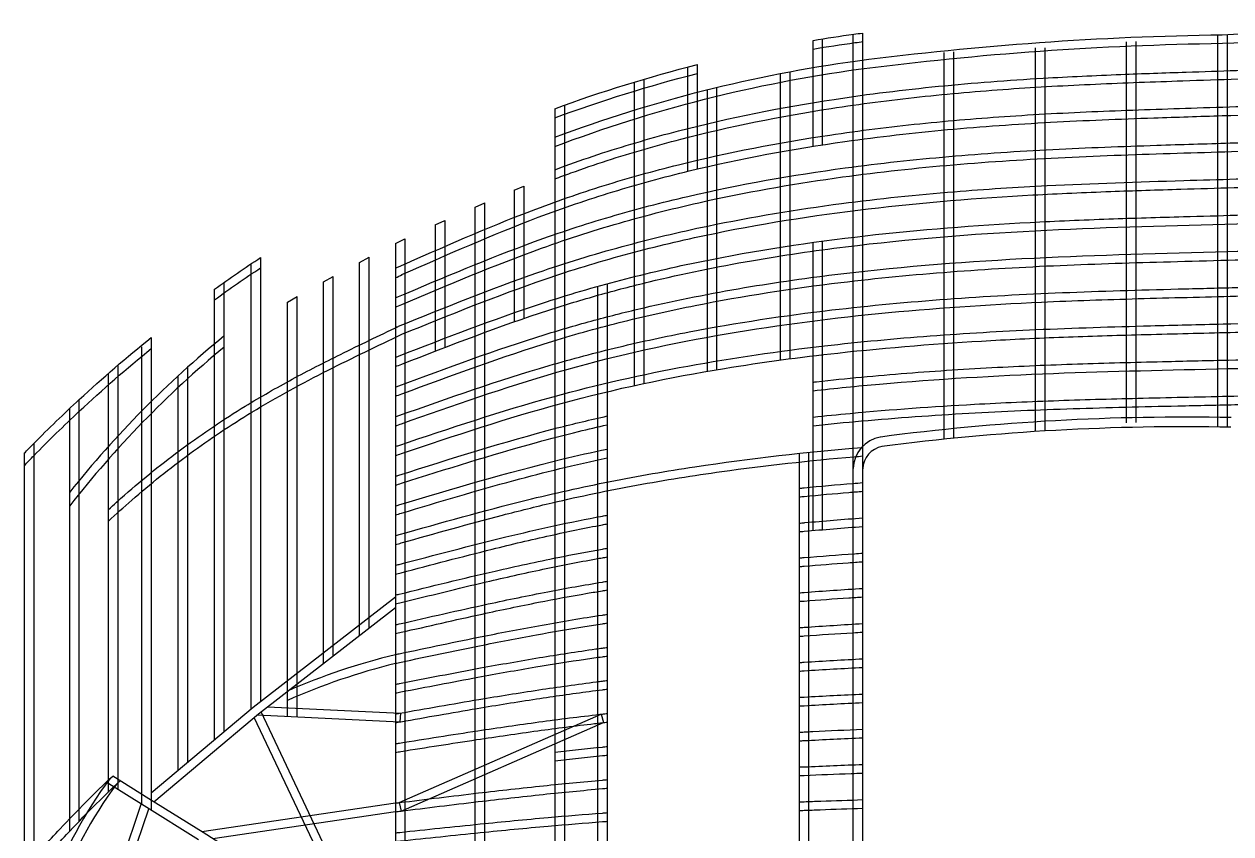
# Model space of a CAD drawing. Header units: millimetres. Extents: x 747 to 7762, y 902 to 3101.
# Drawn here: x 5767.6 to 6218, y 2748.1 to 3050.1 of the extents above; entities that cross this region are included whole.
import ezdxf

# ---------------------------------------------------------------- set-up
doc = ezdxf.new("R2010")
doc.units = ezdxf.units.MM
doc.layers.get('0').update_dxf_attribs({"color": 4})

msp = doc.modelspace()

# ---------------------------------------------------------------- linework, layer by layer
at = {"lineweight": -3}
for p, q in [((6076.99, 2678.86), (6076.99, 3046.32)), ((6080.59, 2678.86), (6080.59, 3046.78)), ((6212.99, 3046.08), (6212.99, 2899.84)), ((6216.59, 3046.22), (6216.59, 2899.78)), ((6062.03, 3004.54), (6062.03, 3044.05)), ((6065.63, 3005.1), (6065.63, 3044.64)), ((6144.99, 3041.26), (6144.99, 2898.15)), ((6148.59, 3041.28), (6148.59, 2898.38)), ((6178.99, 2901.47), (6178.99, 3043.5)), ((6182.59, 2901.55), (6182.59, 3043.66)), ((6110.99, 2895.29), (6110.99, 3039.53)), ((6114.59, 2895.66), (6114.59, 3039.73)), ((6015.28, 2995.22), (6015.28, 3034.1)), ((6018.88, 2996.08), (6018.88, 3035.02)), ((6049.79, 3031.68), (6049.79, 2924.82)), ((6053.39, 3032.37), (6053.39, 2925.3)), ((5995.39, 2915.32), (5995.39, 3028.51)), ((5998.99, 2916.1), (5998.99, 3029.58)), ((6022.59, 2920.64), (6022.59, 3025.65)), ((6026.19, 2921.25), (6026.19, 3026.53)), ((5965.64, 3018.56), (5965.64, 2342.37)), ((5969.24, 3019.87), (5969.24, 2341.06)), ((5950.54, 2988.14), (5954.14, 2989.61)), ((5950.54, 2988.14), (5950.54, 2939.1)), ((5954.14, 2989.61), (5954.14, 2940.35)), ((5935.89, 2981.88), (5939.49, 2983.45)), ((5935.89, 2379.05), (5935.89, 2981.88)), ((5939.49, 2377.48), (5939.49, 2983.45)), ((5921.02, 2975.21), (5924.62, 2976.85)), ((5921.02, 2975.21), (5921.02, 2928.15)), ((5924.62, 2976.85), (5924.62, 2929.54)), ((5906.14, 2968.28), (5909.74, 2970.05)), ((5906.14, 2968.28), (5906.14, 2392.65)), ((5909.74, 2970.05), (5909.74, 2390.88)), ((6062.03, 2861.26), (6062.03, 2968.7)), ((6065.63, 2861.57), (6065.63, 2969.19)), ((5852.25, 2960.68), (5852.25, 2794.7)), ((5855.85, 2963.08), (5855.85, 2797.55)), ((5892.71, 2961.24), (5896.31, 2963.14)), ((5892.71, 2822.11), (5892.71, 2961.24)), ((5896.31, 2824.9), (5896.31, 2963.14)), ((5879.28, 2954), (5882.88, 2955.97)), ((5882.88, 2814.48), (5882.88, 2955.97)), ((5838.65, 2783.29), (5838.65, 2951.23)), ((5842.25, 2786.31), (5842.25, 2953.79)), ((5879.28, 2811.68), (5879.28, 2954)), ((5981.62, 2952.29), (5981.62, 2715.71)), ((5985.22, 2953.28), (5985.22, 2715.84)), ((5865.85, 2946.39), (5869.45, 2948.48)), ((5865.85, 2791.96), (5865.85, 2946.39)), ((5869.45, 2791.78), (5869.45, 2948.48)), ((5815.05, 2933.27), (5815.05, 2756.87)), ((5811.45, 2929.75), (5811.45, 2759.12)), ((5799.04, 2763.76), (5799.04, 2919.84)), ((5802.64, 2764.65), (5802.64, 2922.95)), ((5825.05, 2771.87), (5825.05, 2918.92)), ((5828.65, 2774.9), (5828.65, 2922.18)), ((5788.19, 2752.89), (5788.19, 2910.1)), ((5784.59, 2749.11), (5784.59, 2906.75)), ((5771.19, 2893.71), (5771.19, 2467.22)), ((5767.59, 2890.05), (5767.59, 2470.88)), ((6056.93, 2717.85), (6056.93, 2890.03)), ((6060.53, 2717.92), (6060.53, 2890.4)), ((6076.99, 2721.74), (6076.99, 2884.35)), ((6080.59, 2721.74), (6080.59, 2884.35)), ((5853.04, 2795.37), (5906.14, 2836.58)), ((5855.06, 2792.88), (5906.14, 2832.53)), ((5815.05, 2763.48), (5853.04, 2795.37)), ((5815.97, 2760.07), (5855.06, 2792.88)), ((5854.6, 2792.5), (5907.86, 2789.94)), ((5909.71, 2680.46), (5856.05, 2793.65)), ((5858.45, 2795.52), (5908.02, 2793.13)), ((5907.51, 2759.77), (5983, 2792.76)), ((5908.02, 2793.13), (5907.86, 2789.94)), ((5983, 2792.76), (5983.84, 2789.64)), ((5906.17, 2680.46), (5853.49, 2791.57)), ((5908.37, 2756.65), (5983.84, 2789.64)), ((5812.4, 2758.52), (5798.23, 2767.42)), ((5814.1, 2761.24), (5800.65, 2769.68)), ((5834.4, 2748.59), (5814.1, 2761.24)), ((5784.7, 2680.46), (5811.33, 2759.2)), ((5788.08, 2680.46), (5814.12, 2757.45)), ((5832.7, 2745.88), (5812.4, 2758.52)), ((5906.14, 2759.56), (5833.9, 2748.9)), ((5907.51, 2759.77), (5908.37, 2756.65)), ((5907.98, 2759.81), (5907.94, 2759.81)), ((5906.14, 2756.33), (5838.06, 2746.28)), ((5895.76, 2709.9), (5834.4, 2748.59))]:
    msp.add_line(p, q, dxfattribs=at)
for points in [[(5965.64, 3007.89, -0.055867), (6078.58, 3036.45, -0.028471), (6214.75, 3046.15, -0.005477), (6350.76, 3050.09)], [(5965.64, 3004.47, -0.056441), (6079, 3033.28, -0.028477), (6214.83, 3042.95, -0.005479), (6350.82, 3046.89)], [(6062.03, 3044.05, -0.007228), (6077.26, 3046.36, -0.000651), (6080.39, 3046.76)], [(6062.03, 3040.81, -0.007473), (6077.68, 3043.19, -0.000649), (6080.79, 3043.58)], [(5965.64, 3018.56, -0.02616), (6018.88, 3035.02, -0.02616)], [(5965.64, 3015.15, -0.026334), (6018.88, 3031.72, -0.026334)], [(5838.65, 2951.23, -0.009798), (5855.85, 2963.08)], [(5838.65, 2947.29, -0.009886), (5855.85, 2959.24)], [(5788.19, 2910.1, -0.016644), (5815.05, 2933.27)], [(5788.19, 2905.74, -0.016821), (5815.05, 2929.15)], [(5771.19, 2893.71, -0.011079), (5788.19, 2910.1)], [(5771.19, 2889.15, -0.01121), (5788.19, 2905.74)], [(5767.59, 2890.05, -0.002409), (5771.19, 2893.71, -0.002409)], [(5767.59, 2885.44, -0.002439), (5771.19, 2889.15, -0.002439)]]:
    msp.add_lwpolyline(points, format="xyb", dxfattribs=at)
for centre, radius, start, end in [((6086.09, 2634.68), 385.92, 129.1861, 141.3753), ((6086.09, 2634.68), 382.72, 129.5777, 141.9788), ((6200.37, 2036.54), 866.99, 88.8322, 97.49849), ((6089.42, 2883.87), 12.44, 100.6002, 177.4449), ((6200.37, 2036.54), 863.39, 88.8322, 97.49849), ((6089.42, 2883.87), 8.84, 100.6002, 177.4449), ((5965.41, 2572.03), 250.04, 103.7106, 113.4625), ((5965.41, 2572.03), 246.84, 103.8919, 113.7853), ((5929.3, 2672.07), 161.73, 143.2918, 177.0246), ((5929.3, 2672.07), 158.53, 143.3955, 176.9645)]:
    msp.add_arc(centre, radius, start, end, dxfattribs=at)
for points, knots in [([(5965.64, 2995.81), (5966.94, 2996.29), (5968.24, 2996.77), (5974.17, 2998.92), (5978.82, 3000.52), (5992.87, 3005.09), (6002.34, 3007.83), (6030.97, 3015.23), (6050.37, 3019.08), (6082.83, 3024.03), (6095.83, 3025.62), (6121.86, 3028.2), (6134.89, 3029.18), (6157.61, 3030.51), (6167.28, 3030.95), (6185.1, 3031.66), (6193.23, 3031.94), (6207.6, 3032.42), (6213.83, 3032.63), (6226.3, 3033.05), (6232.54, 3033.27), (6251.24, 3033.92), (6263.71, 3034.35), (6290.58, 3035.16), (6304.99, 3035.51), (6329.85, 3036.05), (6340.3, 3036.25), (6350.76, 3036.46)], [63.428982, 63.428982, 63.428982, 63.428982, 67.572653, 67.572653, 82.285637, 82.285637, 111.711607, 111.711607, 170.563545, 170.563545, 209.720284, 209.720284, 248.877023, 248.877023, 277.909528, 277.909528, 302.314158, 302.314158, 321.027066, 321.027066, 339.739974, 339.739974, 377.165789, 377.165789, 420.374923, 420.374923, 451.747618, 451.747618, 451.747618, 451.747618]), ([(5965.64, 2992.39), (5967.64, 2993.14), (5969.65, 2993.88), (5976.13, 2996.21), (5980.64, 2997.75), (5994.23, 3002.15), (6003.4, 3004.8), (6031.12, 3011.97), (6049.9, 3015.72), (6079.77, 3020.35), (6090.78, 3021.77), (6112.84, 3024.15), (6123.88, 3025.12), (6145.77, 3026.66), (6156.61, 3027.25), (6178.31, 3028.22), (6189.17, 3028.6), (6206.92, 3029.2), (6213.81, 3029.43), (6227.59, 3029.9), (6234.48, 3030.14), (6255.14, 3030.85), (6268.92, 3031.32), (6305.39, 3032.37), (6328.1, 3032.81), (6350.82, 3033.26)], [62.227636, 62.227636, 62.227636, 62.227636, 68.668295, 68.668295, 82.9999, 82.9999, 111.663112, 111.663112, 168.989535, 168.989535, 202.319648, 202.319648, 235.649762, 235.649762, 268.262457, 268.262457, 300.875152, 300.875152, 321.55229, 321.55229, 342.229429, 342.229429, 383.583707, 383.583707, 451.747618, 451.747618, 451.747618, 451.747618]), ([(5906.14, 2959.08), (5906.52, 2959.25), (5906.91, 2959.42), (5907.29, 2959.59), (5907.29, 2959.59), (5907.29, 2959.59), (5907.29, 2959.59), (5923.69, 2966.83), (5940.12, 2974.09), (5961.37, 2982.2), (5965.87, 2983.84), (5974.92, 2986.98), (5979.47, 2988.48), (5993.21, 2992.76), (6002.45, 2995.33), (6030.4, 3002.29), (6049.31, 3005.91), (6079.48, 3010.41), (6090.69, 3011.8), (6113.13, 3014.12), (6124.36, 3015.05), (6147.22, 3016.58), (6158.85, 3017.17), (6182.11, 3018.13), (6193.74, 3018.5), (6211.81, 3019.08), (6218.26, 3019.29), (6231.16, 3019.72), (6237.61, 3019.93), (6256.95, 3020.58), (6269.85, 3020.99), (6305.43, 3021.97), (6328.09, 3022.4), (6350.76, 3022.83)], [-1.259506, -1.259506, -1.259506, -1.259506, -0.000057, -0.000057, -0.000057, 0, 0, 0, 53.724776, 53.724776, 68.054387, 68.054387, 82.383999, 82.383999, 111.043221, 111.043221, 168.361665, 168.361665, 202.121817, 202.121817, 235.88197, 235.88197, 270.771173, 270.771173, 305.660376, 305.660376, 325.016807, 325.016807, 344.373238, 344.373238, 383.0861, 383.0861, 451.090078, 451.090078, 451.090078, 451.090078]), ([(5908.62, 2956.68), (5925.49, 2964.13), (5942.33, 2971.57), (5964.08, 2979.79), (5968.7, 2981.46), (5977.99, 2984.63), (5982.67, 2986.14), (5996.77, 2990.45), (6006.27, 2993.04), (6035, 2999.99), (6054.44, 3003.57), (6086.71, 3008.13), (6099.48, 3009.58), (6125.07, 3011.92), (6137.89, 3012.82), (6163.55, 3014.21), (6176.4, 3014.71), (6197.77, 3015.44), (6206.27, 3015.7), (6231.79, 3016.53), (6248.8, 3017.12), (6274.45, 3017.92), (6283.1, 3018.17), (6300.4, 3018.6), (6309.05, 3018.8), (6328.74, 3019.21), (6339.78, 3019.42), (6350.82, 3019.63)], [0.040963, 0.040963, 0.040963, 0.040963, 55.286361, 55.286361, 70.07712, 70.07712, 84.867878, 84.867878, 114.449395, 114.449395, 173.61243, 173.61243, 212.224377, 212.224377, 250.836324, 250.836324, 289.448271, 289.448271, 314.976666, 314.976666, 366.033457, 366.033457, 391.996329, 391.996329, 417.959201, 417.959201, 451.090078, 451.090078, 451.090078, 451.090078]), ([(5906.14, 2947.99), (5906.53, 2948.16), (5906.92, 2948.33), (5907.32, 2948.49), (5907.32, 2948.49), (5907.32, 2948.49), (5907.32, 2948.49), (5924.11, 2955.61), (5940.93, 2962.74), (5962.76, 2970.68), (5967.45, 2972.31), (5976.9, 2975.42), (5981.64, 2976.89), (5995.95, 2981.09), (6005.58, 2983.6), (6034.68, 2990.36), (6054.33, 2993.82), (6086.93, 2998.21), (6099.82, 2999.6), (6125.64, 3001.85), (6138.57, 3002.71), (6164.43, 3004.03), (6177.37, 3004.51), (6199.43, 3005.23), (6208.55, 3005.5), (6226.78, 3006.07), (6235.9, 3006.37), (6255.26, 3006.98), (6265.5, 3007.3), (6288.69, 3007.95), (6301.64, 3008.25), (6326.65, 3008.76), (6338.71, 3008.98), (6350.76, 3009.2)], [-1.275342, -1.275342, -1.275342, -1.275342, -0.000056, -0.000056, -0.000056, 0, 0, 0, 54.660447, 54.660447, 69.520731, 69.520731, 84.381015, 84.381015, 114.101583, 114.101583, 173.542718, 173.542718, 212.353045, 212.353045, 251.163372, 251.163372, 289.973698, 289.973698, 317.337275, 317.337275, 344.700852, 344.700852, 375.441743, 375.441743, 414.288529, 414.288529, 450.460287, 450.460287, 450.460287, 450.460287]), ([(5906.14, 2944.52), (5906.95, 2944.86), (5907.76, 2945.2), (5908.56, 2945.55), (5908.56, 2945.55), (5908.56, 2945.55), (5908.56, 2945.55), (5925.87, 2952.88), (5943.15, 2960.21), (5965.84, 2968.38), (5970.97, 2970.13), (5981.3, 2973.44), (5986.5, 2975.01), (6002.17, 2979.45), (6012.72, 2982.07), (6039.77, 2987.97), (6056.36, 2990.82), (6086.82, 2994.99), (6100.65, 2996.48), (6128.37, 2998.85), (6142.25, 2999.73), (6170.05, 3001.07), (6183.97, 3001.54), (6204.69, 3002.18), (6211.48, 3002.39), (6225.05, 3002.81), (6231.84, 3003.03), (6252.2, 3003.69), (6265.77, 3004.12), (6303.16, 3005.13), (6326.99, 3005.57), (6350.82, 3006)], [-2.630482, -2.630482, -2.630482, -2.630482, -0.000056, -0.000056, -0.000056, 0, 0, 0, 56.320869, 56.320869, 72.651396, 72.651396, 88.981923, 88.981923, 121.642977, 121.642977, 172.060265, 172.060265, 213.863247, 213.863247, 255.666229, 255.666229, 297.469211, 297.469211, 317.839299, 317.839299, 338.209387, 338.209387, 378.949563, 378.949563, 450.460287, 450.460287, 450.460287, 450.460287]), ([(5906.14, 2936.91), (5906.54, 2937.07), (5906.94, 2937.23), (5907.34, 2937.4), (5907.34, 2937.4), (5907.34, 2937.4), (5907.34, 2937.4), (5924.54, 2944.38), (5941.77, 2951.38), (5964.52, 2959.25), (5969.73, 2960.96), (5980.2, 2964.19), (5985.46, 2965.71), (6001.33, 2970.03), (6012.01, 2972.57), (6039.26, 2978.26), (6055.93, 2981), (6086.68, 2985.03), (6100.74, 2986.47), (6126.35, 2988.56), (6137.91, 2989.3), (6166.44, 2990.74), (6183.41, 2991.28), (6206.9, 2991.98), (6213.43, 2992.17), (6226.47, 2992.56), (6232.99, 2992.76), (6252.55, 2993.36), (6265.6, 2993.76), (6302.68, 2994.73), (6326.72, 2995.15), (6350.76, 2995.57)], [-1.291612, -1.291612, -1.291612, -1.291612, -0.000054, -0.000054, -0.000054, 0, 0, 0, 55.65076, 55.65076, 72.035152, 72.035152, 88.419544, 88.419544, 121.188327, 121.188327, 171.541399, 171.541399, 213.837731, 213.837731, 248.531706, 248.531706, 299.445612, 299.445612, 319.01741, 319.01741, 338.589209, 338.589209, 377.732806, 377.732806, 449.853753, 449.853753, 449.853753, 449.853753]), ([(5908.59, 2934.45), (5926.32, 2941.65), (5944.03, 2948.84), (5966.92, 2956.67), (5971.8, 2958.26), (5981.63, 2961.27), (5986.56, 2962.69), (6001.45, 2966.75), (6011.46, 2969.15), (6041.7, 2975.56), (6062.12, 2978.78), (6103.05, 2983.63), (6123.57, 2985.27), (6153.79, 2986.93), (6163.46, 2987.34), (6181.85, 2988.02), (6190.58, 2988.29), (6205.93, 2988.75), (6212.56, 2988.94), (6225.8, 2989.34), (6232.42, 2989.54), (6252.29, 2990.15), (6265.52, 2990.56), (6302.77, 2991.53), (6326.79, 2991.95), (6350.82, 2992.37)], [0.047277, 0.047277, 0.047277, 0.047277, 57.416988, 57.416988, 72.883581, 72.883581, 88.350174, 88.350174, 119.28336, 119.28336, 181.149733, 181.149733, 243.016105, 243.016105, 272.077244, 272.077244, 298.280604, 298.280604, 318.152677, 318.152677, 338.024749, 338.024749, 377.768895, 377.768895, 449.853753, 449.853753, 449.853753, 449.853753]), ([(5906.14, 2925.82), (5906.55, 2925.98), (5906.95, 2926.14), (5907.36, 2926.3), (5907.36, 2926.3), (5907.36, 2926.3), (5907.36, 2926.3), (5925, 2933.15), (5942.66, 2940.01), (5965.55, 2947.52), (5970.46, 2949.05), (5980.34, 2951.96), (5985.31, 2953.33), (6000.26, 2957.24), (6010.31, 2959.56), (6040.63, 2965.73), (6061.06, 2968.82), (6102, 2973.5), (6122.5, 2975.08), (6152.83, 2976.69), (6162.65, 2977.1), (6181.74, 2977.78), (6191.02, 2978.05), (6206.94, 2978.5), (6213.57, 2978.69), (6226.85, 2979.07), (6233.48, 2979.27), (6253.39, 2979.85), (6266.67, 2980.24), (6303.55, 2981.15), (6327.16, 2981.54), (6350.76, 2981.94)], [-1.308323, -1.308323, -1.308323, -1.308323, -0.000053, -0.000053, -0.000053, 0, 0, 0, 56.700419, 56.700419, 72.100659, 72.100659, 87.500898, 87.500898, 118.301376, 118.301376, 179.902333, 179.902333, 241.50329, 241.50329, 270.947995, 270.947995, 298.78056, 298.78056, 318.699066, 318.699066, 338.617572, 338.617572, 378.454583, 378.454583, 449.270749, 449.270749, 449.270749, 449.270749]), ([(5906.14, 2922.39), (5906.93, 2922.7), (5907.73, 2923.01), (5908.52, 2923.31), (5908.52, 2923.31), (5908.52, 2923.31), (5908.52, 2923.31), (5926.74, 2930.39), (5944.93, 2937.45), (5969.6, 2945.46), (5975.81, 2947.33), (5988.3, 2950.84), (5994.58, 2952.48), (6013.52, 2957.05), (6026.27, 2959.65), (6050.75, 2963.9), (6062.47, 2965.62), (6097.69, 2969.97), (6121.24, 2971.83), (6168.44, 2974.29), (6192.09, 2974.88), (6239.41, 2976.23), (6263.06, 2976.98), (6308.07, 2978.03), (6329.44, 2978.38), (6350.82, 2978.74)], [-2.549874, -2.549874, -2.549874, -2.549874, -0.000053, -0.000053, -0.000053, 0, 0, 0, 58.579713, 58.579713, 78.100315, 78.100315, 97.620916, 97.620916, 136.66212, 136.66212, 172.159371, 172.159371, 243.153872, 243.153872, 314.148374, 314.148374, 385.142876, 385.142876, 449.270749, 449.270749, 449.270749, 449.270749]), ([(5906.14, 2914.74), (5906.55, 2914.89), (5906.97, 2915.05), (5907.38, 2915.2), (5907.38, 2915.2), (5907.38, 2915.2), (5907.38, 2915.2), (5925.47, 2921.9), (5943.58, 2928.62), (5968.12, 2936.24), (5974.24, 2938.01), (5986.55, 2941.34), (5992.74, 2942.89), (6011.38, 2947.23), (6023.91, 2949.7), (6048.43, 2953.84), (6060.41, 2955.54), (6096.41, 2959.85), (6120.46, 2961.68), (6168.61, 2964.08), (6192.71, 2964.64), (6235.7, 2965.81), (6254.62, 2966.37), (6284.02, 2967.1), (6294.5, 2967.33), (6315.46, 2967.73), (6325.94, 2967.91), (6341.2, 2968.16), (6345.98, 2968.23), (6350.76, 2968.31)], [-1.325482, -1.325482, -1.325482, -1.325482, -0.000051, -0.000051, -0.000051, 0, 0, 0, 57.814754, 57.814754, 76.882905, 76.882905, 95.951056, 95.951056, 134.087357, 134.087357, 170.211615, 170.211615, 242.46013, 242.46013, 314.708646, 314.708646, 371.491507, 371.491507, 402.926042, 402.926042, 434.360576, 434.360576, 448.711543, 448.711543, 448.711543, 448.711543]), ([(5906.14, 2911.33), (5906.93, 2911.62), (5907.71, 2911.91), (5908.5, 2912.2), (5908.5, 2912.2), (5908.5, 2912.2), (5908.5, 2912.2), (5927.21, 2919.13), (5945.89, 2926.06), (5973.62, 2934.56), (5982.42, 2936.99), (6000.17, 2941.41), (6009.1, 2943.4), (6036.04, 2948.77), (6054.18, 2951.56), (6086, 2955.39), (6099.64, 2956.69), (6126.95, 2958.76), (6140.63, 2959.54), (6168.01, 2960.72), (6181.71, 2961.14), (6202.59, 2961.71), (6209.76, 2961.9), (6230.82, 2962.48), (6244.7, 2962.88), (6267.96, 2963.51), (6277.33, 2963.74), (6296.06, 2964.16), (6305.43, 2964.34), (6326.81, 2964.73), (6338.81, 2964.92), (6350.82, 2965.11)], [-2.510303, -2.510303, -2.510303, -2.510303, -0.000051, -0.000051, -0.000051, 0, 0, 0, 59.814583, 59.814583, 87.309843, 87.309843, 114.805102, 114.805102, 169.795621, 169.795621, 210.950316, 210.950316, 252.105012, 252.105012, 293.259707, 293.259707, 314.766555, 314.766555, 356.449877, 356.449877, 384.570854, 384.570854, 412.691831, 412.691831, 448.711543, 448.711543, 448.711543, 448.711543]), ([(5906.14, 2903.65), (5906.56, 2903.8), (5906.99, 2903.95), (5907.41, 2904.1), (5907.41, 2904.1), (5907.41, 2904.1), (5907.41, 2904.1), (5925.97, 2910.65), (5944.57, 2917.21), (5972.1, 2925.28), (5980.77, 2927.58), (5998.21, 2931.76), (6006.99, 2933.64), (6033.43, 2938.73), (6051.22, 2941.39), (6083.37, 2945.18), (6097.71, 2946.51), (6126.41, 2948.62), (6140.78, 2949.39), (6169.52, 2950.55), (6183.89, 2950.95), (6205.47, 2951.51), (6212.67, 2951.69), (6227.07, 2952.07), (6234.27, 2952.26), (6255.88, 2952.84), (6270.29, 2953.22), (6306.72, 2954.01), (6328.75, 2954.34), (6350.77, 2954.68)], [-1.34309, -1.34309, -1.34309, -1.34309, -0.00005, -0.00005, -0.00005, 0, 0, 0, 59.016399, 59.016399, 85.842049, 85.842049, 112.6677, 112.6677, 166.319001, 166.319001, 209.43005, 209.43005, 252.541099, 252.541099, 295.652148, 295.652148, 317.266652, 317.266652, 338.881155, 338.881155, 382.110163, 382.110163, 448.176347, 448.176347, 448.176347, 448.176347]), ([(5906.14, 2900.26), (5906.92, 2900.54), (5907.69, 2900.81), (5908.47, 2901.08), (5908.47, 2901.08), (5908.47, 2901.08), (5908.47, 2901.08), (5927.71, 2907.87), (5946.92, 2914.65), (5985.95, 2925.92), (6005.81, 2930.38), (6045.93, 2937.5), (6066.17, 2940.16), (6106.71, 2944.16), (6127.01, 2945.51), (6159.34, 2946.98), (6171.33, 2947.38), (6195.54, 2948.07), (6207.75, 2948.36), (6232.16, 2949), (6244.36, 2949.34), (6267.52, 2949.94), (6278.48, 2950.21), (6300.39, 2950.66), (6311.35, 2950.86), (6331.81, 2951.19), (6341.31, 2951.33), (6350.81, 2951.48)], [-2.471232, -2.471232, -2.471232, -2.471232, -0.00005, -0.00005, -0.00005, 0, 0, 0, 61.149355, 61.149355, 122.29871, 122.29871, 183.448065, 183.448065, 244.59742, 244.59742, 280.640105, 280.640105, 317.266451, 317.266451, 353.892797, 353.892797, 386.780923, 386.780923, 419.669049, 419.669049, 448.176347, 448.176347, 448.176347, 448.176347]), ([(5799.04, 2869.08), (5801.04, 2870.9), (5803.07, 2872.71), (5808.61, 2877.56), (5812.17, 2880.57), (5819.44, 2886.41), (5823.14, 2889.26), (5834.41, 2897.56), (5842.17, 2902.77), (5855.88, 2911.16), (5861.75, 2914.49), (5873.63, 2920.89), (5879.63, 2923.95), (5892.84, 2930.48), (5900.05, 2933.92), (5907.25, 2937.36)], [42.799282, 42.799282, 42.799282, 42.799282, 50.906922, 50.906922, 64.81791, 64.81791, 78.728897, 78.728897, 106.550872, 106.550872, 126.715121, 126.715121, 146.87937, 146.87937, 170.792344, 170.792344, 170.792344, 170.792344]), ([(5906.14, 2892.57), (5906.57, 2892.72), (5907, 2892.86), (5907.43, 2893), (5907.43, 2893), (5907.43, 2893), (5907.43, 2893), (5926.49, 2899.39), (5945.58, 2905.79), (5981.57, 2915.7), (5998.36, 2919.47), (6032.21, 2925.69), (6049.27, 2928.16), (6079.49, 2931.63), (6092.63, 2932.85), (6118.93, 2934.82), (6132.09, 2935.58), (6159.5, 2936.8), (6173.75, 2937.24), (6197.03, 2937.84), (6206.05, 2938.06), (6230.5, 2938.66), (6245.92, 2939.06), (6270.51, 2939.66), (6279.68, 2939.86), (6298.02, 2940.23), (6307.19, 2940.38), (6327.83, 2940.72), (6339.3, 2940.88), (6350.77, 2941.05)], [-1.361171, -1.361171, -1.361171, -1.361171, -0.000048, -0.000048, -0.000048, 0, 0, 0, 60.262596, 60.262596, 111.701012, 111.701012, 163.139428, 163.139428, 202.636903, 202.636903, 242.134379, 242.134379, 284.881038, 284.881038, 311.961351, 311.961351, 358.240466, 358.240466, 385.746366, 385.746366, 413.252266, 413.252266, 447.665563, 447.665563, 447.665563, 447.665563]), ([(5906.14, 2889.2), (5906.91, 2889.45), (5907.68, 2889.71), (5908.45, 2889.97), (5908.45, 2889.97), (5908.45, 2889.97), (5908.45, 2889.97), (5928.23, 2896.6), (5947.97, 2903.21), (5988.07, 2914.08), (6008.45, 2918.35), (6043.05, 2924.02), (6057.17, 2925.9), (6090.32, 2929.54), (6109.37, 2931.03), (6138.07, 2932.66), (6147.7, 2933.1), (6166.99, 2933.82), (6176.64, 2934.11), (6196.77, 2934.64), (6207.25, 2934.88), (6228.2, 2935.4), (6238.68, 2935.67), (6259.41, 2936.19), (6269.66, 2936.44), (6300.41, 2937.1), (6320.92, 2937.41), (6344.56, 2937.76), (6347.69, 2937.8), (6350.81, 2937.85)], [-2.432652, -2.432652, -2.432652, -2.432652, -0.000048, -0.000048, -0.000048, 0, 0, 0, 62.526078, 62.526078, 125.052156, 125.052156, 167.754425, 167.754425, 225.133538, 225.133538, 254.112697, 254.112697, 283.091855, 283.091855, 314.531496, 314.531496, 345.971136, 345.971136, 376.741918, 376.741918, 438.283481, 438.283481, 447.665563, 447.665563, 447.665563, 447.665563]), ([(5799.04, 2864.74), (5801.9, 2867.38), (5804.8, 2869.98), (5811.22, 2875.59), (5814.77, 2878.56), (5822.01, 2884.36), (5825.69, 2887.18), (5836.92, 2895.4), (5844.65, 2900.57), (5861.83, 2911.01), (5871.37, 2916.15), (5890.14, 2925.65), (5899.36, 2930.05), (5908.59, 2934.45)], [39.864969, 39.864969, 39.864969, 39.864969, 51.594069, 51.594069, 65.563871, 65.563871, 79.533672, 79.533672, 107.473276, 107.473276, 140.118831, 140.118831, 170.745081, 170.745081, 170.745081, 170.745081]), ([(6062.03, 2916.58), (6062.45, 2916.63), (6062.86, 2916.68), (6074.54, 2917.99), (6085.81, 2919.04), (6108.36, 2920.82), (6119.64, 2921.54), (6141.51, 2922.67), (6152.09, 2923.09), (6173.26, 2923.79), (6183.85, 2924.06), (6202.01, 2924.49), (6209.58, 2924.66), (6231.45, 2925.18), (6245.75, 2925.53), (6269.41, 2926.07), (6278.76, 2926.28), (6297.47, 2926.63), (6306.82, 2926.78), (6327.71, 2927.1), (6339.24, 2927.26), (6350.77, 2927.42)], [158.328474, 158.328474, 158.328474, 158.328474, 159.581196, 159.581196, 193.452523, 193.452523, 227.323851, 227.323851, 259.079402, 259.079402, 290.834953, 290.834953, 313.545719, 313.545719, 356.472032, 356.472032, 384.527789, 384.527789, 412.583545, 412.583545, 447.179292, 447.179292, 447.179292, 447.179292]), ([(6062.03, 2913.36), (6070.3, 2914.31), (6078.57, 2915.13), (6108.45, 2917.77), (6130.08, 2919.02), (6173.4, 2920.68), (6195.09, 2921.12), (6238.48, 2922.14), (6260.17, 2922.7), (6304.83, 2923.59), (6327.82, 2923.9), (6350.81, 2924.22)], [157.965731, 157.965731, 157.965731, 157.965731, 182.924317, 182.924317, 248.017221, 248.017221, 313.110124, 313.110124, 378.203028, 378.203028, 447.179292, 447.179292, 447.179292, 447.179292]), ([(6062.03, 2903.56), (6066.66, 2904.05), (6071.3, 2904.52), (6091.37, 2906.39), (6106.8, 2907.49), (6132.74, 2908.91), (6143.23, 2909.37), (6164.22, 2910.11), (6174.71, 2910.39), (6196.52, 2910.91), (6207.84, 2911.15), (6230.47, 2911.65), (6241.79, 2911.91), (6263.92, 2912.4), (6274.75, 2912.63), (6307.1, 2913.22), (6328.63, 2913.5), (6350.36, 2913.78), (6350.57, 2913.78), (6350.77, 2913.79)], [157.886674, 157.886674, 157.886674, 157.886674, 171.824377, 171.824377, 218.186099, 218.186099, 249.664921, 249.664921, 281.143743, 281.143743, 315.097015, 315.097015, 349.050288, 349.050288, 381.522813, 381.522813, 446.108995, 446.108995, 446.717824, 446.717824, 446.717824, 446.717824]), ([(6062.03, 2900.34), (6068.05, 2900.98), (6074.07, 2901.57), (6093.44, 2903.31), (6106.8, 2904.26), (6133.15, 2905.74), (6146.15, 2906.29), (6172.15, 2907.14), (6185.17, 2907.45), (6205.77, 2907.91), (6213.35, 2908.07), (6228.52, 2908.41), (6236.1, 2908.58), (6258.84, 2909.09), (6274, 2909.43), (6304.32, 2909.96), (6319.48, 2910.18), (6340.04, 2910.45), (6345.42, 2910.52), (6350.81, 2910.59)], [157.543569, 157.543569, 157.543569, 157.543569, 175.703377, 175.703377, 215.919109, 215.919109, 254.986973, 254.986973, 294.054838, 294.054838, 316.804616, 316.804616, 339.554395, 339.554395, 385.053952, 385.053952, 430.553509, 430.553509, 446.717824, 446.717824, 446.717824, 446.717824]), ([(5906.14, 2881.49), (5906.58, 2881.63), (5907.02, 2881.77), (5907.46, 2881.91), (5907.46, 2881.91), (5907.46, 2881.91), (5907.46, 2881.91), (5927.04, 2888.12), (5946.66, 2894.35), (5972.78, 2901.09), (5978.99, 2902.58), (5985.22, 2903.97)], [-1.379716, -1.379716, -1.379716, -1.379716, -0.000046, -0.000046, -0.000046, 0, 0, 0, 61.611065, 61.611065, 80.71834, 80.71834, 80.71834, 80.71834]), ([(5906.14, 2878.13), (5906.9, 2878.37), (5907.66, 2878.61), (5908.42, 2878.86), (5908.42, 2878.86), (5908.42, 2878.86), (5908.42, 2878.86), (5925.19, 2884.18), (5941.94, 2889.49), (5964.06, 2895.55), (5969.3, 2896.91), (5978.1, 2899.06), (5981.66, 2899.89), (5985.22, 2900.69)], [-2.394583, -2.394583, -2.394583, -2.394583, -0.000046, -0.000046, -0.000046, 0, 0, 0, 52.73851, 52.73851, 69.011736, 69.011736, 80.001675, 80.001675, 80.001675, 80.001675]), ([(5906.14, 2859.32), (5906.6, 2859.45), (5907.05, 2859.58), (5907.51, 2859.71), (5907.51, 2859.71), (5907.51, 2859.71), (5907.51, 2859.71), (5923.28, 2864.15), (5939.06, 2868.6), (5960.18, 2873.84), (5965.38, 2875.07), (5975.83, 2877.4), (5981.06, 2878.5), (5996.81, 2881.61), (6007.36, 2883.43), (6038.74, 2888.19), (6059.66, 2890.52), (6080.59, 2892.26)], [-1.418382, -1.418382, -1.418382, -1.418382, -0.000042, -0.000042, -0.000042, 0, 0, 0, 49.129798, 49.129798, 65.143139, 65.143139, 81.156479, 81.156479, 113.183161, 113.183161, 176.062494, 176.062494, 176.062494, 176.062494]), ([(5906.14, 2870.4), (5906.59, 2870.54), (5907.03, 2870.67), (5907.48, 2870.81), (5907.48, 2870.81), (5907.48, 2870.81), (5907.48, 2870.81), (5927.63, 2876.84), (5947.8, 2882.89), (5973.91, 2889.18), (5979.56, 2890.45), (5985.22, 2891.64)], [-1.398736, -1.398736, -1.398736, -1.398736, -0.000046, -0.000046, -0.000046, 0, 0, 0, 63.05455, 63.05455, 80.372011, 80.372011, 80.372011, 80.372011]), ([(5906.14, 2856), (5906.88, 2856.21), (5907.63, 2856.42), (5908.37, 2856.63), (5908.37, 2856.63), (5908.37, 2856.63), (5908.37, 2856.63), (5920.95, 2860.17), (5933.52, 2863.71), (5952.31, 2868.6), (5958.49, 2870.15), (5975.13, 2874.05), (5985.63, 2876.22), (6006.72, 2880.09), (6017.32, 2881.78), (6044.37, 2885.55), (6060.86, 2887.35), (6078.44, 2888.87), (6079.52, 2888.96), (6080.59, 2889.05)], [-2.31979, -2.31979, -2.31979, -2.31979, -0.000042, -0.000042, -0.000042, 0, 0, 0, 39.176999, 39.176999, 58.347222, 58.347222, 90.583283, 90.583283, 122.819345, 122.819345, 172.562989, 172.562989, 175.795579, 175.795579, 175.795579, 175.795579]), ([(5906.14, 2867.06), (5906.89, 2867.29), (5907.65, 2867.52), (5908.4, 2867.74), (5908.4, 2867.74), (5908.4, 2867.74), (5908.4, 2867.74), (5922.39, 2871.93), (5936.36, 2876.12), (5956.1, 2881.47), (5961.79, 2882.95), (5973.39, 2885.77), (5979.29, 2887.11), (5985.22, 2888.37)], [-2.357024, -2.357024, -2.357024, -2.357024, -0.000044, -0.000044, -0.000044, 0, 0, 0, 43.779531, 43.779531, 61.471891, 61.471891, 79.695079, 79.695079, 79.695079, 79.695079]), ([(6056.93, 2877.01), (6057.53, 2877.06), (6058.13, 2877.12), (6058.73, 2877.18), (6058.73, 2877.18), (6058.73, 2877.18), (6058.73, 2877.18), (6064.77, 2877.77), (6070.81, 2878.31), (6078.1, 2878.9), (6079.35, 2879), (6080.59, 2879.1)], [151.963329, 151.963329, 151.963329, 151.963329, 153.76596, 153.76596, 153.76596, 153.766903, 153.766903, 153.766903, 171.924273, 171.924273, 175.657912, 175.657912, 175.657912, 175.657912]), ([(6056.93, 2873.79), (6057.53, 2873.85), (6058.13, 2873.91), (6058.73, 2873.97), (6058.73, 2873.97), (6058.73, 2873.97), (6058.73, 2873.97), (6064.29, 2874.51), (6069.84, 2875.01), (6077.13, 2875.61), (6078.86, 2875.75), (6080.59, 2875.89)], [151.645531, 151.645531, 151.645531, 151.645531, 153.45364, 153.45364, 153.45364, 153.454582, 153.454582, 153.454582, 170.204027, 170.204027, 175.407147, 175.407147, 175.407147, 175.407147]), ([(5906.14, 2848.24), (5906.6, 2848.36), (5907.07, 2848.49), (5907.53, 2848.61), (5907.53, 2848.61), (5907.53, 2848.61), (5907.53, 2848.61), (5920.79, 2852.11), (5934.06, 2855.62), (5953.34, 2860.28), (5959.3, 2861.66), (5971.31, 2864.28), (5977.36, 2865.5), (5983.42, 2866.65), (5983.42, 2866.65), (5983.42, 2866.65), (5983.42, 2866.65), (5984.02, 2866.76), (5984.62, 2866.87), (5985.22, 2866.99)], [-1.438227, -1.438227, -1.438227, -1.438227, -0.00004, -0.00004, -0.00004, 0, 0, 0, 41.114456, 41.114456, 59.434496, 59.434496, 77.905005, 77.905005, 77.905005, 77.906431, 77.906431, 77.906431, 79.732708, 79.732708, 79.732708, 79.732708]), ([(6056.93, 2864.01), (6057.53, 2864.07), (6058.13, 2864.12), (6058.73, 2864.17), (6058.73, 2864.17), (6058.73, 2864.17), (6058.73, 2864.17), (6058.78, 2864.18), (6058.83, 2864.18), (6066.11, 2864.85), (6073.35, 2865.43), (6080.59, 2865.96)], [151.593824, 151.593824, 151.593824, 151.593824, 153.395852, 153.395852, 153.395852, 153.396733, 153.396733, 153.396733, 153.54459, 153.54459, 175.282189, 175.282189, 175.282189, 175.282189]), ([(5906.14, 2844.93), (5906.88, 2845.13), (5907.61, 2845.32), (5908.35, 2845.51), (5908.35, 2845.51), (5908.35, 2845.51), (5908.35, 2845.51), (5919.64, 2848.5), (5930.93, 2851.48), (5949.5, 2856.09), (5956.76, 2857.81), (5970.48, 2860.84), (5976.94, 2862.16), (5983.42, 2863.39), (5983.42, 2863.39), (5983.42, 2863.39), (5983.42, 2863.39), (5984.02, 2863.5), (5984.62, 2863.62), (5985.22, 2863.73)], [-2.283457, -2.283457, -2.283457, -2.283457, -0.00004, -0.00004, -0.00004, 0, 0, 0, 35.030154, 35.030154, 57.464029, 57.464029, 77.297963, 77.297963, 77.297963, 77.299389, 77.299389, 77.299389, 79.134504, 79.134504, 79.134504, 79.134504]), ([(6056.93, 2860.8), (6057.53, 2860.85), (6058.13, 2860.91), (6058.73, 2860.96), (6058.73, 2860.96), (6058.73, 2860.96), (6058.73, 2860.96), (6066.01, 2861.63), (6073.3, 2862.22), (6080.59, 2862.75)], [151.297364, 151.297364, 151.297364, 151.297364, 153.104507, 153.104507, 153.104507, 153.105388, 153.105388, 153.105388, 175.047498, 175.047498, 175.047498, 175.047498]), ([(5906.14, 2837.16), (5906.61, 2837.28), (5907.08, 2837.39), (5907.56, 2837.51), (5907.56, 2837.51), (5907.56, 2837.51), (5907.56, 2837.51), (5919.49, 2840.45), (5931.43, 2843.4), (5951.18, 2847.93), (5958.97, 2849.63), (5972.32, 2852.32), (5977.86, 2853.36), (5983.42, 2854.34), (5983.42, 2854.34), (5983.42, 2854.34), (5983.42, 2854.34), (5984.02, 2854.45), (5984.62, 2854.55), (5985.22, 2854.66)], [-1.45871, -1.45871, -1.45871, -1.45871, -0.000038, -0.000038, -0.000038, 0, 0, 0, 36.852132, 36.852132, 60.719365, 60.719365, 77.614915, 77.614915, 77.614915, 77.616258, 77.616258, 77.616258, 79.438868, 79.438868, 79.438868, 79.438868]), ([(5906.14, 2833.86), (5906.87, 2834.04), (5907.6, 2834.22), (5908.32, 2834.4), (5908.32, 2834.4), (5908.32, 2834.4), (5908.32, 2834.4), (5918.9, 2837.01), (5929.48, 2839.62), (5947.11, 2843.73), (5954.15, 2845.31), (5967.83, 2848.18), (5974.46, 2849.48), (5981.88, 2850.82), (5982.65, 2850.95), (5983.42, 2851.09), (5983.42, 2851.09), (5983.42, 2851.09), (5983.42, 2851.09), (5984.02, 2851.2), (5984.62, 2851.3), (5985.22, 2851.41)], [-2.247456, -2.247456, -2.247456, -2.247456, -0.000038, -0.000038, -0.000038, 0, 0, 0, 32.675688, 32.675688, 54.375331, 54.375331, 74.691038, 74.691038, 77.048627, 77.048627, 77.048627, 77.049967, 77.049967, 77.049967, 78.880694, 78.880694, 78.880694, 78.880694]), ([(6056.93, 2851.01), (6057.53, 2851.07), (6058.13, 2851.12), (6058.73, 2851.17), (6058.73, 2851.17), (6058.73, 2851.17), (6058.73, 2851.17), (6064.98, 2851.7), (6071.24, 2852.18), (6078.53, 2852.69), (6079.56, 2852.76), (6080.59, 2852.83)], [151.248066, 151.248066, 151.248066, 151.248066, 153.049558, 153.049558, 153.049558, 153.050377, 153.050377, 153.050377, 171.830007, 171.830007, 174.92958, 174.92958, 174.92958, 174.92958]), ([(6056.93, 2847.8), (6057.53, 2847.85), (6058.13, 2847.9), (6058.73, 2847.96), (6058.73, 2847.96), (6058.73, 2847.96), (6058.73, 2847.96), (6064.2, 2848.42), (6069.68, 2848.85), (6076.97, 2849.37), (6078.78, 2849.5), (6080.59, 2849.62)], [150.972897, 150.972897, 150.972897, 150.972897, 152.77914, 152.77914, 152.77914, 152.779958, 152.779958, 152.779958, 169.262411, 169.262411, 174.712438, 174.712438, 174.712438, 174.712438]), ([(5906.14, 2826.08), (5906.62, 2826.19), (5907.1, 2826.3), (5907.58, 2826.41), (5907.58, 2826.41), (5907.58, 2826.41), (5907.58, 2826.41), (5918.65, 2828.94), (5929.73, 2831.48), (5948.23, 2835.46), (5955.63, 2836.99), (5969.83, 2839.71), (5976.62, 2840.92), (5983.42, 2842.03), (5983.42, 2842.03), (5983.42, 2842.03), (5983.42, 2842.03), (5984.02, 2842.13), (5984.62, 2842.23), (5985.22, 2842.33)], [-1.479693, -1.479693, -1.479693, -1.479693, -0.000035, -0.000035, -0.000035, 0, 0, 0, 34.052671, 34.052671, 56.702204, 56.702204, 77.342709, 77.342709, 77.342709, 77.343966, 77.343966, 77.343966, 79.163092, 79.163092, 79.163092, 79.163092]), ([(5906.14, 2822.79), (5906.86, 2822.96), (5907.58, 2823.12), (5908.3, 2823.29), (5908.3, 2823.29), (5908.3, 2823.29), (5908.3, 2823.29), (5918.39, 2825.6), (5928.47, 2827.91), (5945.58, 2831.63), (5952.59, 2833.1), (5965.67, 2835.68), (5971.73, 2836.8), (5979.68, 2838.17), (5981.55, 2838.48), (5983.42, 2838.79), (5983.42, 2838.79), (5983.42, 2838.79), (5983.42, 2838.79), (5984.02, 2838.89), (5984.62, 2838.99), (5985.22, 2839.09)], [-2.211983, -2.211983, -2.211983, -2.211983, -0.000035, -0.000035, -0.000035, 0, 0, 0, 31.044412, 31.044412, 52.574239, 52.574239, 71.114522, 71.114522, 76.816623, 76.816623, 76.816623, 76.817877, 76.817877, 76.817877, 78.644597, 78.644597, 78.644597, 78.644597]), ([(6056.93, 2838.02), (6057.53, 2838.07), (6058.13, 2838.11), (6058.73, 2838.16), (6058.73, 2838.16), (6058.73, 2838.16), (6058.73, 2838.16), (6066.01, 2838.73), (6073.3, 2839.24), (6080.59, 2839.69)], [150.926317, 150.926317, 150.926317, 150.926317, 152.727378, 152.727378, 152.727378, 152.728134, 152.728134, 152.728134, 174.602499, 174.602499, 174.602499, 174.602499]), ([(6056.93, 2834.81), (6057.53, 2834.86), (6058.13, 2834.9), (6058.73, 2834.95), (6058.73, 2834.95), (6058.73, 2834.95), (6058.73, 2834.95), (6064.26, 2835.38), (6069.8, 2835.78), (6077.09, 2836.26), (6078.84, 2836.37), (6080.59, 2836.48)], [150.672366, 150.672366, 150.672366, 150.672366, 152.477773, 152.477773, 152.477773, 152.47853, 152.47853, 152.47853, 169.13248, 169.13248, 174.40193, 174.40193, 174.40193, 174.40193]), ([(5906.14, 2815), (5906.63, 2815.1), (5907.12, 2815.2), (5907.61, 2815.31), (5907.61, 2815.31), (5907.61, 2815.31), (5907.61, 2815.31), (5918.1, 2817.52), (5928.59, 2819.74), (5946.39, 2823.3), (5953.67, 2824.7), (5968.42, 2827.35), (5975.89, 2828.59), (5983.38, 2829.72), (5983.4, 2829.73), (5983.42, 2829.73), (5983.42, 2829.73), (5983.42, 2829.73), (5983.42, 2829.73), (5984.02, 2829.82), (5984.62, 2829.91), (5985.22, 2830)], [-1.50118, -1.50118, -1.50118, -1.50118, -0.000033, -0.000033, -0.000033, 0, 0, 0, 32.153208, 32.153208, 54.377607, 54.377607, 77.032803, 77.032803, 77.088136, 77.088136, 77.088136, 77.089302, 77.089302, 77.089302, 78.905323, 78.905323, 78.905323, 78.905323]), ([(5906.14, 2811.73), (5906.85, 2811.88), (5907.56, 2812.03), (5908.27, 2812.18), (5908.27, 2812.18), (5908.27, 2812.18), (5908.27, 2812.18), (5918.03, 2814.24), (5927.79, 2816.3), (5944.64, 2819.7), (5951.73, 2821.08), (5964.83, 2823.47), (5970.84, 2824.5), (5979.04, 2825.82), (5981.23, 2826.16), (5983.42, 2826.49), (5983.42, 2826.49), (5983.42, 2826.49), (5983.42, 2826.49), (5984.02, 2826.58), (5984.62, 2826.68), (5985.22, 2826.77)], [-2.177041, -2.177041, -2.177041, -2.177041, -0.000033, -0.000033, -0.000033, 0, 0, 0, 29.924291, 29.924291, 51.61674, 51.61674, 69.949278, 69.949278, 76.602491, 76.602491, 76.602491, 76.603656, 76.603656, 76.603656, 78.426639, 78.426639, 78.426639, 78.426639]), ([(6056.93, 2825.02), (6057.53, 2825.07), (6058.13, 2825.11), (6058.73, 2825.15), (6058.73, 2825.15), (6058.73, 2825.15), (6058.73, 2825.15), (6066.01, 2825.67), (6073.3, 2826.14), (6080.59, 2826.56)], [150.628806, 150.628806, 150.628806, 150.628806, 152.429465, 152.429465, 152.429465, 152.430161, 152.430161, 152.430161, 174.300117, 174.300117, 174.300117, 174.300117]), ([(6056.93, 2821.81), (6057.53, 2821.86), (6058.13, 2821.9), (6058.73, 2821.94), (6058.73, 2821.94), (6058.73, 2821.94), (6058.73, 2821.94), (6064.8, 2822.38), (6070.87, 2822.77), (6078.16, 2823.21), (6079.37, 2823.28), (6080.59, 2823.35)], [150.395958, 150.395958, 150.395958, 150.395958, 152.200595, 152.200595, 152.200595, 152.201289, 152.201289, 152.201289, 170.457114, 170.457114, 174.116212, 174.116212, 174.116212, 174.116212]), ([(5906.14, 2803.92), (5906.64, 2804.01), (5907.14, 2804.11), (5907.64, 2804.21), (5907.64, 2804.21), (5907.64, 2804.21), (5907.64, 2804.21), (5917.74, 2806.16), (5927.85, 2808.12), (5945.28, 2811.33), (5952.59, 2812.63), (5966.92, 2815), (5973.94, 2816.08), (5981.79, 2817.2), (5982.6, 2817.31), (5983.42, 2817.42), (5983.42, 2817.42), (5983.42, 2817.42), (5983.42, 2817.42), (5984.02, 2817.51), (5984.62, 2817.59), (5985.22, 2817.67)], [-1.523178, -1.523178, -1.523178, -1.523178, -0.000031, -0.000031, -0.000031, 0, 0, 0, 30.864729, 30.864729, 53.113675, 53.113675, 74.381106, 74.381106, 76.851732, 76.851732, 76.851732, 76.852808, 76.852808, 76.852808, 78.665941, 78.665941, 78.665941, 78.665941]), ([(5906.14, 2800.66), (5906.84, 2800.79), (5907.54, 2800.93), (5908.24, 2801.06), (5908.24, 2801.06), (5908.24, 2801.06), (5908.24, 2801.06), (5917.8, 2802.91), (5927.35, 2804.76), (5944.13, 2807.87), (5951.36, 2809.16), (5964.76, 2811.41), (5970.93, 2812.39), (5979.22, 2813.6), (5981.32, 2813.9), (5983.42, 2814.19), (5983.42, 2814.19), (5983.42, 2814.19), (5983.42, 2814.19), (5984.02, 2814.28), (5984.62, 2814.36), (5985.22, 2814.44)], [-2.142632, -2.142632, -2.142632, -2.142632, -0.000031, -0.000031, -0.000031, 0, 0, 0, 29.192418, 29.192418, 51.236752, 51.236752, 70.031291, 70.031291, 76.406413, 76.406413, 76.406413, 76.407487, 76.407487, 76.407487, 78.227004, 78.227004, 78.227004, 78.227004]), ([(6056.93, 2812.03), (6057.53, 2812.07), (6058.13, 2812.11), (6058.73, 2812.14), (6058.73, 2812.14), (6058.73, 2812.14), (6058.73, 2812.14), (6066.01, 2812.62), (6073.3, 2813.04), (6080.59, 2813.42)], [150.354137, 150.354137, 150.354137, 150.354137, 152.154474, 152.154474, 152.154474, 152.155106, 152.155106, 152.155106, 174.021579, 174.021579, 174.021579, 174.021579]), ([(6056.93, 2808.82), (6057.53, 2808.86), (6058.13, 2808.9), (6058.73, 2808.94), (6058.73, 2808.94), (6058.73, 2808.94), (6058.73, 2808.94), (6066.01, 2809.41), (6073.3, 2809.83), (6080.59, 2810.22)], [150.14242, 150.14242, 150.14242, 150.14242, 151.946355, 151.946355, 151.946355, 151.946988, 151.946988, 151.946988, 173.854178, 173.854178, 173.854178, 173.854178]), ([(5906.14, 2792.84), (5906.65, 2792.93), (5907.16, 2793.02), (5907.66, 2793.11), (5907.66, 2793.11), (5907.66, 2793.11), (5907.66, 2793.11), (5917.55, 2794.85), (5927.44, 2796.59), (5944.78, 2799.5), (5952.22, 2800.7), (5966.85, 2802.91), (5974.05, 2803.91), (5981.97, 2804.93), (5982.7, 2805.02), (5983.42, 2805.12), (5983.42, 2805.12), (5983.42, 2805.12), (5983.42, 2805.12), (5984.02, 2805.19), (5984.62, 2805.27), (5985.22, 2805.34)], [-1.545901, -1.545901, -1.545901, -1.545901, -0.000028, -0.000028, -0.000028, 0, 0, 0, 30.11213, 30.11213, 52.695721, 52.695721, 74.44776, 74.44776, 76.631983, 76.631983, 76.631983, 76.632964, 76.632964, 76.632964, 78.44348, 78.44348, 78.44348, 78.44348]), ([(5906.14, 2789.6), (5906.83, 2789.72), (5907.52, 2789.84), (5908.22, 2789.96), (5908.22, 2789.96), (5908.22, 2789.96), (5908.22, 2789.96), (5917.69, 2791.63), (5927.17, 2793.29), (5944.05, 2796.13), (5951.45, 2797.34), (5965.4, 2799.46), (5971.96, 2800.39), (5980.16, 2801.47), (5981.79, 2801.68), (5983.42, 2801.89), (5983.42, 2801.89), (5983.42, 2801.89), (5983.42, 2801.89), (5984.02, 2801.97), (5984.62, 2802.04), (5985.22, 2802.12)], [-2.108455, -2.108455, -2.108455, -2.108455, -0.000028, -0.000028, -0.000028, 0, 0, 0, 28.86247, 28.86247, 51.382564, 51.382564, 71.284512, 71.284512, 76.227164, 76.227164, 76.227164, 76.228144, 76.228144, 76.228144, 78.044452, 78.044452, 78.044452, 78.044452]), ([(6056.93, 2799.03), (6057.53, 2799.07), (6058.13, 2799.1), (6058.73, 2799.14), (6058.73, 2799.14), (6058.73, 2799.14), (6058.73, 2799.14), (6066.02, 2799.56), (6073.3, 2799.94), (6080.59, 2800.28)], [150.106502, 150.106502, 150.106502, 150.106502, 151.906524, 151.906524, 151.906524, 151.907092, 151.907092, 151.907092, 173.770354, 173.770354, 173.770354, 173.770354]), ([(6056.93, 2795.83), (6057.53, 2795.86), (6058.13, 2795.9), (6058.73, 2795.93), (6058.73, 2795.93), (6058.73, 2795.93), (6058.73, 2795.93), (6066.01, 2796.36), (6073.3, 2796.74), (6080.59, 2797.08)], [149.91633, 149.91633, 149.91633, 149.91633, 151.71963, 151.71963, 151.71963, 151.7202, 151.7202, 151.7202, 173.620124, 173.620124, 173.620124, 173.620124]), ([(5906.14, 2781.76), (5906.66, 2781.84), (5907.17, 2781.92), (5907.69, 2782), (5907.69, 2782), (5907.69, 2782), (5907.69, 2782), (5917.42, 2783.54), (5927.16, 2785.09), (5944.51, 2787.71), (5952.12, 2788.82), (5967.29, 2790.88), (5974.86, 2791.83), (5982.77, 2792.74), (5983.09, 2792.77), (5983.42, 2792.81), (5983.42, 2792.81), (5983.42, 2792.81), (5983.42, 2792.81), (5984.02, 2792.88), (5984.62, 2792.95), (5985.22, 2793.02)], [-1.568723, -1.568723, -1.568723, -1.568723, -0.000025, -0.000025, -0.000025, 0, 0, 0, 29.563022, 29.563022, 52.595724, 52.595724, 75.448195, 75.448195, 76.433645, 76.433645, 76.433645, 76.434534, 76.434534, 76.434534, 78.24272, 78.24272, 78.24272, 78.24272]), ([(5906.14, 2778.52), (5906.82, 2778.63), (5907.51, 2778.73), (5908.19, 2778.84), (5908.19, 2778.84), (5908.19, 2778.84), (5908.19, 2778.84), (5917.62, 2780.34), (5927.05, 2781.83), (5944.07, 2784.41), (5951.66, 2785.52), (5966.31, 2787.52), (5973.36, 2788.42), (5981.42, 2789.36), (5982.42, 2789.48), (5983.42, 2789.59), (5983.42, 2789.59), (5983.42, 2789.59), (5983.42, 2789.59), (5984.02, 2789.66), (5984.62, 2789.73), (5985.22, 2789.8)], [-2.075429, -2.075429, -2.075429, -2.075429, -0.000025, -0.000025, -0.000025, 0, 0, 0, 28.641704, 28.641704, 51.680819, 51.680819, 73.051089, 73.051089, 76.069083, 76.069083, 76.069083, 76.069972, 76.069972, 76.069972, 77.883383, 77.883383, 77.883383, 77.883383]), ([(6056.93, 2786.04), (6057.53, 2786.07), (6058.13, 2786.1), (6058.73, 2786.13), (6058.73, 2786.13), (6058.73, 2786.13), (6058.73, 2786.13), (6059.8, 2786.18), (6060.87, 2786.24), (6068.15, 2786.6), (6074.37, 2786.89), (6080.59, 2787.15)], [149.882276, 149.882276, 149.882276, 149.882276, 151.682039, 151.682039, 151.682039, 151.682546, 151.682546, 151.682546, 154.889254, 154.889254, 173.543495, 173.543495, 173.543495, 173.543495]), ([(6056.93, 2782.83), (6057.53, 2782.86), (6058.13, 2782.89), (6058.73, 2782.92), (6058.73, 2782.92), (6058.73, 2782.92), (6058.73, 2782.92), (6066.01, 2783.3), (6073.3, 2783.64), (6080.59, 2783.95)], [149.713249, 149.713249, 149.713249, 149.713249, 151.515963, 151.515963, 151.515963, 151.516464, 151.516464, 151.516464, 173.410035, 173.410035, 173.410035, 173.410035]), ([(5965.64, 2778.58), (5971.56, 2779.26), (5977.49, 2779.91), (5983.42, 2780.51), (5983.42, 2780.51), (5983.42, 2780.51), (5983.42, 2780.51), (5984.02, 2780.57), (5984.62, 2780.63), (5985.22, 2780.69)], [58.390161, 58.390161, 58.390161, 58.390161, 76.252281, 76.252281, 76.252281, 76.253093, 76.253093, 76.253093, 78.059187, 78.059187, 78.059187, 78.059187]), ([(5965.64, 2775.35), (5971.56, 2776.04), (5977.49, 2776.69), (5983.42, 2777.29), (5983.42, 2777.29), (5983.42, 2777.29), (5983.42, 2777.29), (5984.02, 2777.35), (5984.62, 2777.41), (5985.22, 2777.47)], [58.018009, 58.018009, 58.018009, 58.018009, 75.928132, 75.928132, 75.928132, 75.928952, 75.928952, 75.928952, 77.739715, 77.739715, 77.739715, 77.739715]), ([(6056.93, 2773.04), (6057.53, 2773.07), (6058.13, 2773.09), (6058.73, 2773.12), (6058.73, 2773.12), (6058.73, 2773.12), (6058.73, 2773.12), (6066.02, 2773.45), (6073.3, 2773.75), (6080.59, 2774.01)], [149.683001, 149.683001, 149.683001, 149.683001, 151.4826, 151.4826, 151.4826, 151.483045, 151.483045, 151.483045, 173.34158, 173.34158, 173.34158, 173.34158]), ([(6056.93, 2769.84), (6057.53, 2769.86), (6058.13, 2769.89), (6058.73, 2769.92), (6058.73, 2769.92), (6058.73, 2769.92), (6058.73, 2769.92), (6064.57, 2770.18), (6070.42, 2770.43), (6077.71, 2770.7), (6079.15, 2770.76), (6080.59, 2770.81)], [149.535044, 149.535044, 149.535044, 149.535044, 151.337203, 151.337203, 151.337203, 151.337647, 151.337647, 151.337647, 168.896704, 168.896704, 173.224836, 173.224836, 173.224836, 173.224836]), ([(5767.59, 2735.4), (5767.8, 2735.62), (5768, 2735.85), (5768.21, 2736.07), (5768.21, 2736.07), (5768.21, 2736.07), (5768.21, 2736.07), (5772.44, 2740.71), (5776.68, 2745.36), (5787.34, 2756.73), (5793.83, 2763.37), (5800.65, 2769.68)], [-0.913617, -0.913617, -0.913617, -0.913617, -0.000124, -0.000124, -0.000124, 0, 0, 0, 18.783776, 18.783776, 46.516066, 46.516066, 46.516066, 46.516066]), ([(5767.59, 2730.65), (5768.58, 2731.74), (5769.58, 2732.83), (5770.57, 2733.92), (5770.57, 2733.92), (5770.57, 2733.92), (5770.57, 2733.92), (5774.84, 2738.6), (5779.11, 2743.28), (5789.92, 2754.79), (5796.53, 2761.55), (5803.46, 2767.92)], [-4.407693, -4.407693, -4.407693, -4.407693, -0.000124, -0.000124, -0.000124, 0, 0, 0, 18.946288, 18.946288, 47.385901, 47.385901, 47.385901, 47.385901]), ([(5906.14, 2759.6), (5906.67, 2759.67), (5907.21, 2759.73), (5907.74, 2759.8), (5907.74, 2759.8), (5907.74, 2759.8), (5907.74, 2759.8), (5917.54, 2761), (5927.34, 2762.21), (5945.24, 2764.32), (5953.35, 2765.23), (5968.77, 2766.84), (5976.09, 2767.55), (5983.42, 2768.2), (5983.42, 2768.2), (5983.42, 2768.2), (5983.42, 2768.2), (5984.02, 2768.25), (5984.62, 2768.31), (5985.22, 2768.36)], [-1.616363, -1.616363, -1.616363, -1.616363, -0.00002, -0.00002, -0.00002, 0, 0, 0, 29.607617, 29.607617, 54.048344, 54.048344, 76.089642, 76.089642, 76.089642, 76.090341, 76.090341, 76.090341, 77.894657, 77.894657, 77.894657, 77.894657]), ([(5906.14, 2756.38), (5906.81, 2756.46), (5907.47, 2756.54), (5908.14, 2756.62), (5908.14, 2756.62), (5908.14, 2756.62), (5908.14, 2756.62), (5917.79, 2757.81), (5927.44, 2759), (5945.18, 2761.09), (5953.26, 2762), (5968.7, 2763.62), (5976.06, 2764.33), (5983.42, 2764.99), (5983.42, 2764.99), (5983.42, 2764.99), (5983.42, 2764.99), (5984.02, 2765.04), (5984.62, 2765.09), (5985.22, 2765.15)], [-2.010393, -2.010393, -2.010393, -2.010393, -0.00002, -0.00002, -0.00002, 0, 0, 0, 29.180747, 29.180747, 53.609049, 53.609049, 75.805685, 75.805685, 75.805685, 75.806386, 75.806386, 75.806386, 77.614876, 77.614876, 77.614876, 77.614876]), ([(6056.93, 2760.04), (6057.53, 2760.07), (6058.13, 2760.09), (6058.73, 2760.11), (6058.73, 2760.11), (6058.73, 2760.11), (6058.73, 2760.11), (6060.81, 2760.19), (6062.88, 2760.27), (6070.17, 2760.54), (6075.38, 2760.71), (6080.59, 2760.88)], [149.508444, 149.508444, 149.508444, 149.508444, 151.307933, 151.307933, 151.307933, 151.308314, 151.308314, 151.308314, 157.533699, 157.533699, 173.165694, 173.165694, 173.165694, 173.165694]), ([(6056.93, 2756.84), (6057.53, 2756.86), (6058.13, 2756.89), (6058.73, 2756.91), (6058.73, 2756.91), (6058.73, 2756.91), (6058.73, 2756.91), (6060.72, 2756.99), (6062.72, 2757.06), (6070, 2757.33), (6075.3, 2757.51), (6080.59, 2757.68)], [149.38174, 149.38174, 149.38174, 149.38174, 151.183426, 151.183426, 151.183426, 151.183807, 151.183807, 151.183807, 157.170831, 157.170831, 173.065829, 173.065829, 173.065829, 173.065829]), ([(5906.14, 2748.52), (5906.68, 2748.58), (5907.23, 2748.64), (5907.77, 2748.69), (5907.77, 2748.69), (5907.77, 2748.69), (5907.77, 2748.69), (5917.77, 2749.75), (5927.76, 2750.8), (5946.22, 2752.66), (5954.68, 2753.48), (5969.9, 2754.83), (5976.66, 2755.38), (5983.42, 2755.89), (5983.42, 2755.89), (5983.42, 2755.89), (5983.42, 2755.89), (5984.02, 2755.94), (5984.62, 2755.98), (5985.22, 2756.03)], [-1.640979, -1.640979, -1.640979, -1.640979, -0.000017, -0.000017, -0.000017, 0, 0, 0, 30.146249, 30.146249, 55.623739, 55.623739, 75.945984, 75.945984, 75.945984, 75.94658, 75.94658, 75.94658, 77.749448, 77.749448, 77.749448, 77.749448]), ([(5906.14, 2745.3), (5906.8, 2745.37), (5907.45, 2745.44), (5908.11, 2745.51), (5908.11, 2745.51), (5908.11, 2745.51), (5908.11, 2745.51), (5918.02, 2746.56), (5927.94, 2747.6), (5946.29, 2749.45), (5954.73, 2750.27), (5969.92, 2751.62), (5976.67, 2752.17), (5983.42, 2752.68), (5983.42, 2752.68), (5983.42, 2752.68), (5983.42, 2752.68), (5984.02, 2752.73), (5984.62, 2752.78), (5985.22, 2752.82)], [-1.978693, -1.978693, -1.978693, -1.978693, -0.000017, -0.000017, -0.000017, 0, 0, 0, 29.908289, 29.908289, 55.360798, 55.360798, 75.701654, 75.701654, 75.701654, 75.702249, 75.702249, 75.702249, 77.508622, 77.508622, 77.508622, 77.508622])]:
    msp.add_open_spline(points, degree=3, knots=knots, dxfattribs=at)
msp.add_open_spline([(5906.14, 2955.43), (5906.98, 2955.85), (5907.82, 2956.27), (5908.66, 2956.7)], degree=3, dxfattribs=at)

doc.saveas('drawing.dxf')
